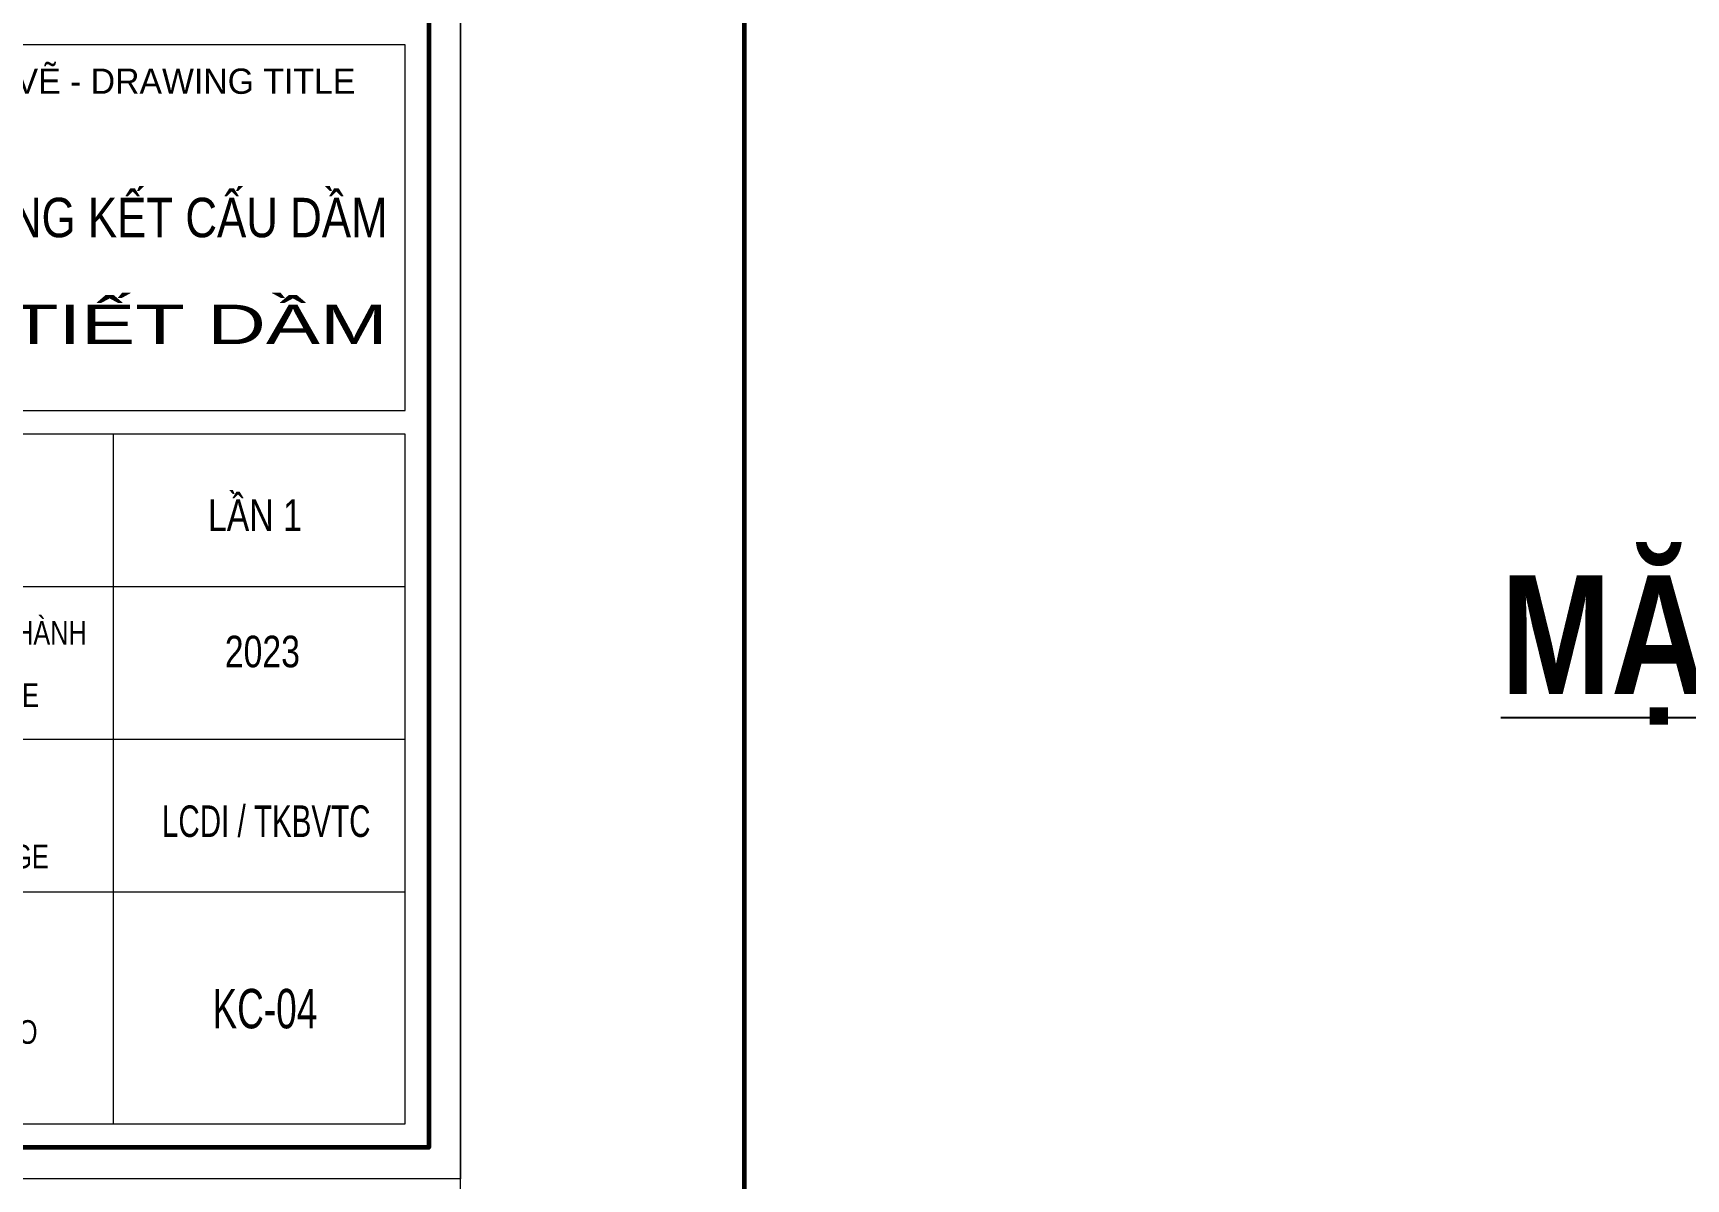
# Model space of a CAD drawing. Header units: millimetres. Extents: x 108335 to 288936, y -578047 to -548347.
# Drawn here: x 212253 to 216441, y -560227 to -557324 of the extents above; entities that cross this region are included whole.
import ezdxf
from ezdxf.enums import TextEntityAlignment as Align

# ---------------------------------------------------------------- set-up
doc = ezdxf.new("R2010")
doc.units = ezdxf.units.MM
doc.header["$MEASUREMENT"] = 0
doc.layers.get('Defpoints').update_dxf_attribs({"color": 1})
doc.layers.add('Khungten_LCDI', color=7, linetype='Continuous')
for name, color, linetype, lineweight in [('LC Net thay', 7, 'Continuous', 25), ('LC Text1', 3, 'Continuous', 20), ('LC Text2', 7, 'Continuous', 25)]:
    doc.layers.add(name, color=color, linetype=linetype, lineweight=lineweight)
doc.styles.add('Khungten', font='VHAVAN.TTF', dxfattribs={"width": 0.9, "height": 5000})
doc.styles.add('LC 1', font='VHAVANB.TTF')
doc.styles.add('LC3', font='VHARIALB.TTF', dxfattribs={"width": 0.8})
doc.styles.add('Title', font='VHBLACK.TTF', dxfattribs={"width": 0.8})

# ---------------------------------------------------------------- blocks, each defined once
blk = doc.blocks.new('TIEUDE1')
at = {"layer": 'LC Text2', "color": 7, "style": 'LC 1'}
blk.add_attdef('TIªU§Ò', text='', height=5, dxfattribs=at).set_placement((0, 0), align=Align.BOTTOM_CENTER)
blk.add_attdef('TL', text='', height=3, dxfattribs=at).set_placement((0, -2), align=Align.TOP_CENTER)
blk = doc.blocks.new('Nha o can bo nhan vien Trung doan')
at = {"layer": 'Defpoints', "lineweight": 0}
blk.add_lwpolyline([(-1200, -14850), (-1200, 14850), (40800, 14850), (40800, -14850)], close=True, dxfattribs=at)
at = {"layer": 'Khungten_LCDI', "color": 5, "lineweight": 25}
blk.add_line((40600, -14650), (40600, 14650), dxfattribs=at)
at = {"layer": 'Khungten_LCDI', "color": 9, "lineweight": 15}
for p, q in [((38600, -10133.4), (38600, -14500)), ((40450, -11100), (36750, -11100)), ((40450, -12066.7), (36750, -12066.7)), ((40450, -13033.3), (36750, -13033.3))]:
    blk.add_line(p, q, dxfattribs=at)
at = {"layer": 'Khungten_LCDI', "color": 5, "lineweight": 60}
blk.add_lwpolyline([(0, -14650), (0, 14650), (40600, 14650), (40600, -14650)], close=True, dxfattribs=at)
at = {"layer": 'Khungten_LCDI', "color": 9, "lineweight": 15}
for points in [[(36750, -9983.4), (40450, -9983.4), (40450, -7667.3), (36750, -7667.3)], [(36750, -14500), (40450, -14500), (40450, -10133.4), (36750, -10133.4)]]:
    blk.add_lwpolyline(points, close=True, dxfattribs=at)
at = {"color": 7, "style": 'Khungten'}
blk.add_text('tªn b¶n vÏ - drawing title', height=160, dxfattribs=at).set_placement((38565.6, -7977.2), align=Align.CENTER)
at = {"color": 7}
for s, height, style, width, p in [('ngµy hoµn thµnh', 150, 'Khungten', 0.8, (37654, -11466.1)), ('issue date', 150, 'Khungten', 0.8, (37654, -11861.5)), ('lcdi / tkbvtc', 200, 'Title', 0.7, (39570.6, -12684.1)), ('design stage', 150, 'Khungten', 0.8, (37591.7, -12883.2)), ('drawing nO', 150, 'Khungten', 0.8, (37591.7, -13994.2))]:
    blk.add_text(s, height=height, dxfattribs=dict(at, style=style, width=width)).set_placement(p, align=Align.CENTER)
at = {"color": 7, "style": 'Khungten', "width": 0.8}
for tag, p in [('REVISION', (39498.8, -10746.3)), ('NGAYHT', (39546.1, -11609.4))]:
    blk.add_attdef(tag, text='', height=200, dxfattribs=at).set_placement(p, align=Align.CENTER)
at = {"layer": 'LC Text1', "style": 'Title', "width": 1.485915}
for tag, p, p2 in [('TENBANVE1', (36912.7, -8885.8), (40339.1, -8885.8)), ('TENBANVE2', (36912.7, -9562.5), (40339.1, -9562.5))]:
    blk.add_attdef(tag, text='', height=250, dxfattribs=at).set_placement(p, p2, align=Align.FIT)
at = {"layer": 'LC Text1', "style": 'Title', "width": 0.7}
blk.add_attdef('SOBANVE', text='', height=250, dxfattribs=at).set_placement((39562, -13896.2), align=Align.CENTER)

msp = doc.modelspace()

# ---------------------------------------------------------------- block references
at = {"layer": 'LC Net thay'}
ref = msp.add_blockref('Nha o can bo nhan vien Trung doan', (197015.7, -554287.19, 0), dxfattribs=dict(at, xscale=0.3999999999995706, yscale=0.3999999999995706, zscale=0.3999999999995706))
ref.add_attrib('TENBANVE2', 'CHI TIÕT DÇM', dxfattribs={"layer": 'LC Text1', "height": 100, "style": 'Title', "width": 1.312272}).set_placement((211780.76, -558112.18, 0), (213151.36, -558112.18, 0), align=Align.FIT)
ref.add_attrib('NGAYHT', '2023', dxfattribs={"layer": 'LC Text1', "height": 80, "style": 'Khungten', "width": 0.8}).set_placement((212834.13, -558930.94, 0), align=Align.CENTER)
ref.add_attrib('REVISION', 'lÇn 1', dxfattribs={"layer": 'LC Text1', "height": 80, "style": 'Khungten', "width": 0.8}).set_placement((212815.2, -558585.72, 0), align=Align.CENTER)
ref.add_attrib('SOBANVE', 'Kc-04', dxfattribs={"layer": 'LC Text1', "height": 100, "style": 'Title', "width": 0.7}).set_placement((212840.49, -559845.67, 0), align=Align.CENTER)
ref.add_attrib('TENBANVE1', 'MÆT B»NG KÕT CÊU DÇM', dxfattribs={"layer": 'LC Text1', "height": 100, "style": 'Title', "width": 0.694551}).set_placement((211780.76, -557841.5, 0), (213151.36, -557841.5, 0), align=Align.FIT)
at = {"layer": 'LC Net thay', "xscale": 0.6000000000000011, "yscale": 0.6000000000000011, "zscale": 0.6000000000000011}
msp.add_blockref('Nha o can bo nhan vien Trung doan', (214055.7, -557257.19, 0), dxfattribs=at)
at = {"layer": 'LC Text2'}
ref = msp.add_blockref('TIEUDE1', (219810.62, -559088.5, 0), dxfattribs=dict(at, xscale=60.95999999999999, yscale=60.95999999999999, zscale=60.95999999999999))
ref.add_attrib('TIªU§Ò', '%%UmÆt b»ng bè trÝ gi»ng thu håi, xµ gå m¸i', dxfattribs={"color": 7, "height": 300.1923, "style": 'LC3', "width": 0.8}).set_placement((219810.62, -559088.5, 0), align=Align.BOTTOM_CENTER)

doc.saveas('drawing.dxf')
